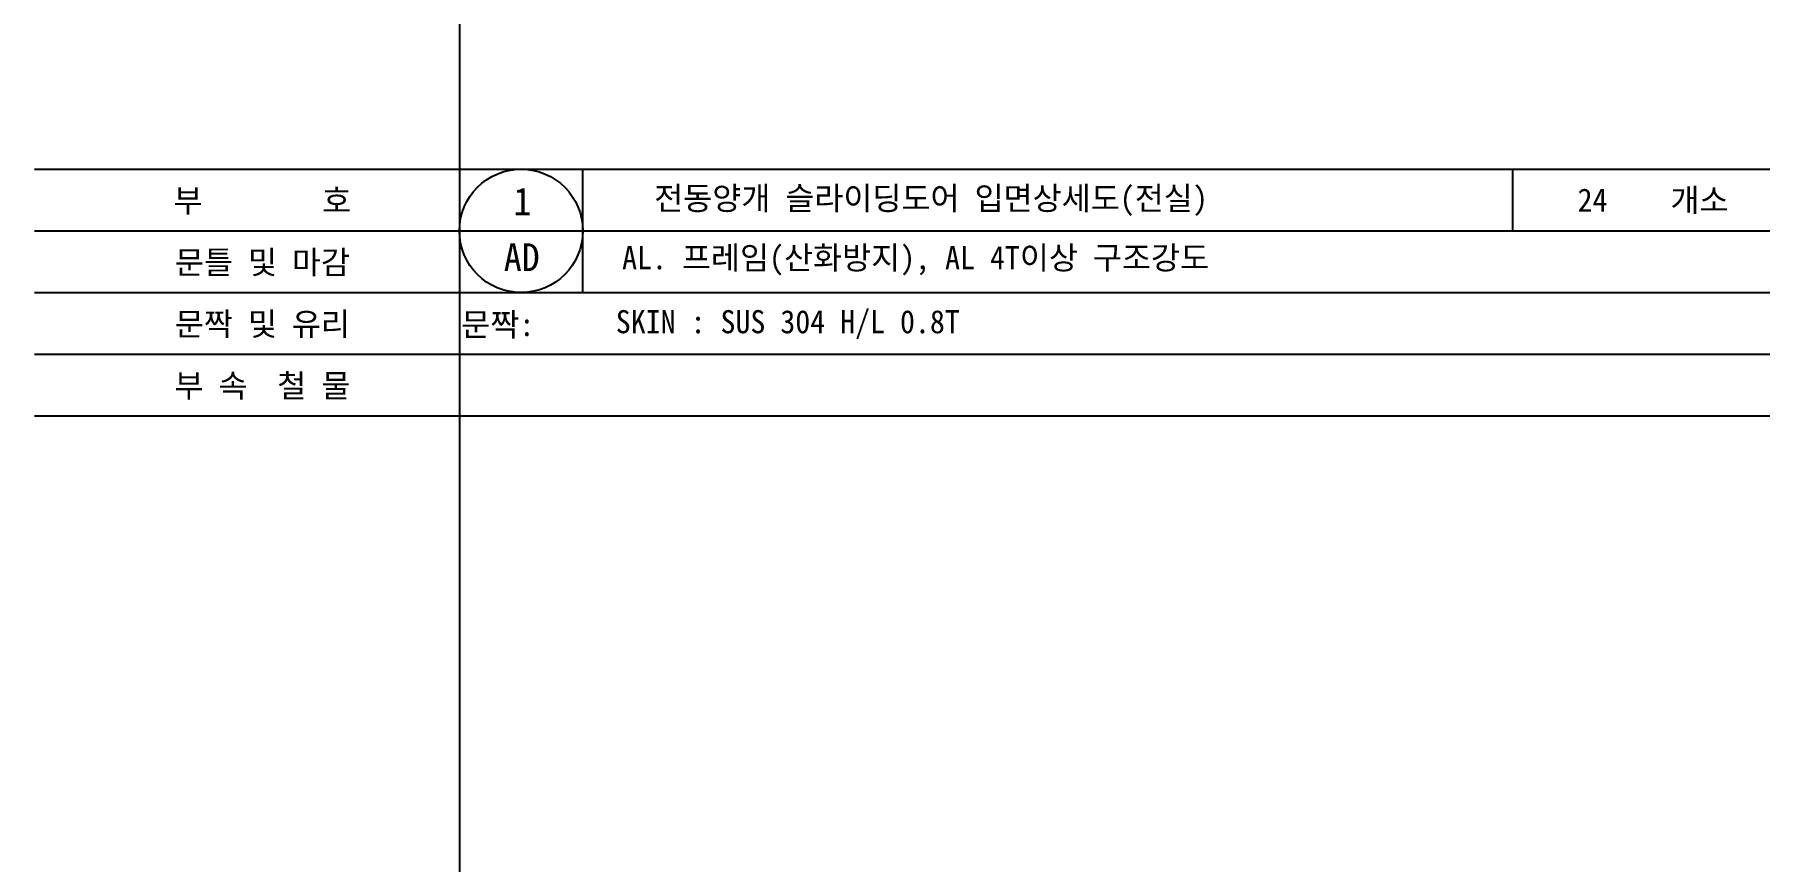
# Model space of a CAD drawing. Header units: millimetres. Extents: x 34479 to 326239, y 111570 to 168880.
# Drawn here: x 118479 to 129658, y 156678 to 162041 of the extents above; entities that cross this region are included whole.
import ezdxf
from ezdxf.enums import TextEntityAlignment as Align

# ---------------------------------------------------------------- set-up
doc = ezdxf.new("R2010")
doc.units = ezdxf.units.MM
doc.header["$LTSCALE"] = 100
doc.header["$MEASUREMENT"] = 0
doc.layers.add('A-XXXX-TABL', color=7, linetype='CONTINUOUS')
doc.layers.add('A-XXXX-TXT2', color=3, linetype='CONTINUOUS')
doc.styles.add('돋움체', font='')
doc.styles.get('돋움체').set_extended_font_data('DotumChe')

msp = doc.modelspace()

# ---------------------------------------------------------------- linework, layer by layer
at = {"layer": 'A-XXXX-TABL'}
for p, q in [((121232.39, 168880.27), (121232.39, 141285.46)), ((118478.88, 161167.07), (155216.38, 161167.07)), ((122032.39, 160367.07), (122032.39, 161167.07)), ((128058.81, 160767.07), (128058.81, 161167.07)), ((118478.88, 160767.07), (155216.38, 160767.07)), ((118478.88, 160367.07), (155216.38, 160367.07)), ((118478.88, 159967.07), (155216.38, 159967.07)), ((118478.88, 159567.07), (155216.38, 159567.07))]:
    msp.add_line(p, q, dxfattribs=at)
at = {"layer": 'A-XXXX-TABL', "color": 4}
msp.add_circle((121632.39, 160767.07), 400, dxfattribs=at)

# ---------------------------------------------------------------- texts
at = {"layer": 'A-XXXX-TXT2', "style": '돋움체'}
for s, height, p in [('부        호', 150, (119955.94, 160888.07)), ('1', 180, (121640.63, 160868.08)), ('문틀 및 마감', 150, (119955.94, 160488.07)), ('AD', 180, (121636.45, 160506.39)), ('문짝 및 유리', 150, (119955.94, 160088.07)), ('부 속  철 물', 150, (119955.94, 159688.07))]:
    msp.add_text(s, height=height, dxfattribs=at).set_placement(p, align=Align.CENTER)
msp.add_text('전동양개 슬라이딩도어 입면상세도(전실)', height=150, dxfattribs=at).set_placement((126082.61, 160858.6), align=Align.BOTTOM_RIGHT)
for s, p in [('24', (128479.37, 160967.07)), ('개소', (129081.08, 160967.07)), ('AL. 프레임(산화방지), AL 4T이상 구조강도', (122286.94, 160593, 0))]:
    msp.add_text(s, height=150, dxfattribs=at).set_placement(p, align=Align.MIDDLE_LEFT)
for s, p in [('문짝:', (121244.63, 160085.02)), ('SKIN : SUS 304 H/L 0.8T', (122246.1, 160103.12))]:
    msp.add_text(s, height=150, dxfattribs=at).set_placement(p)

doc.saveas('drawing.dxf')
